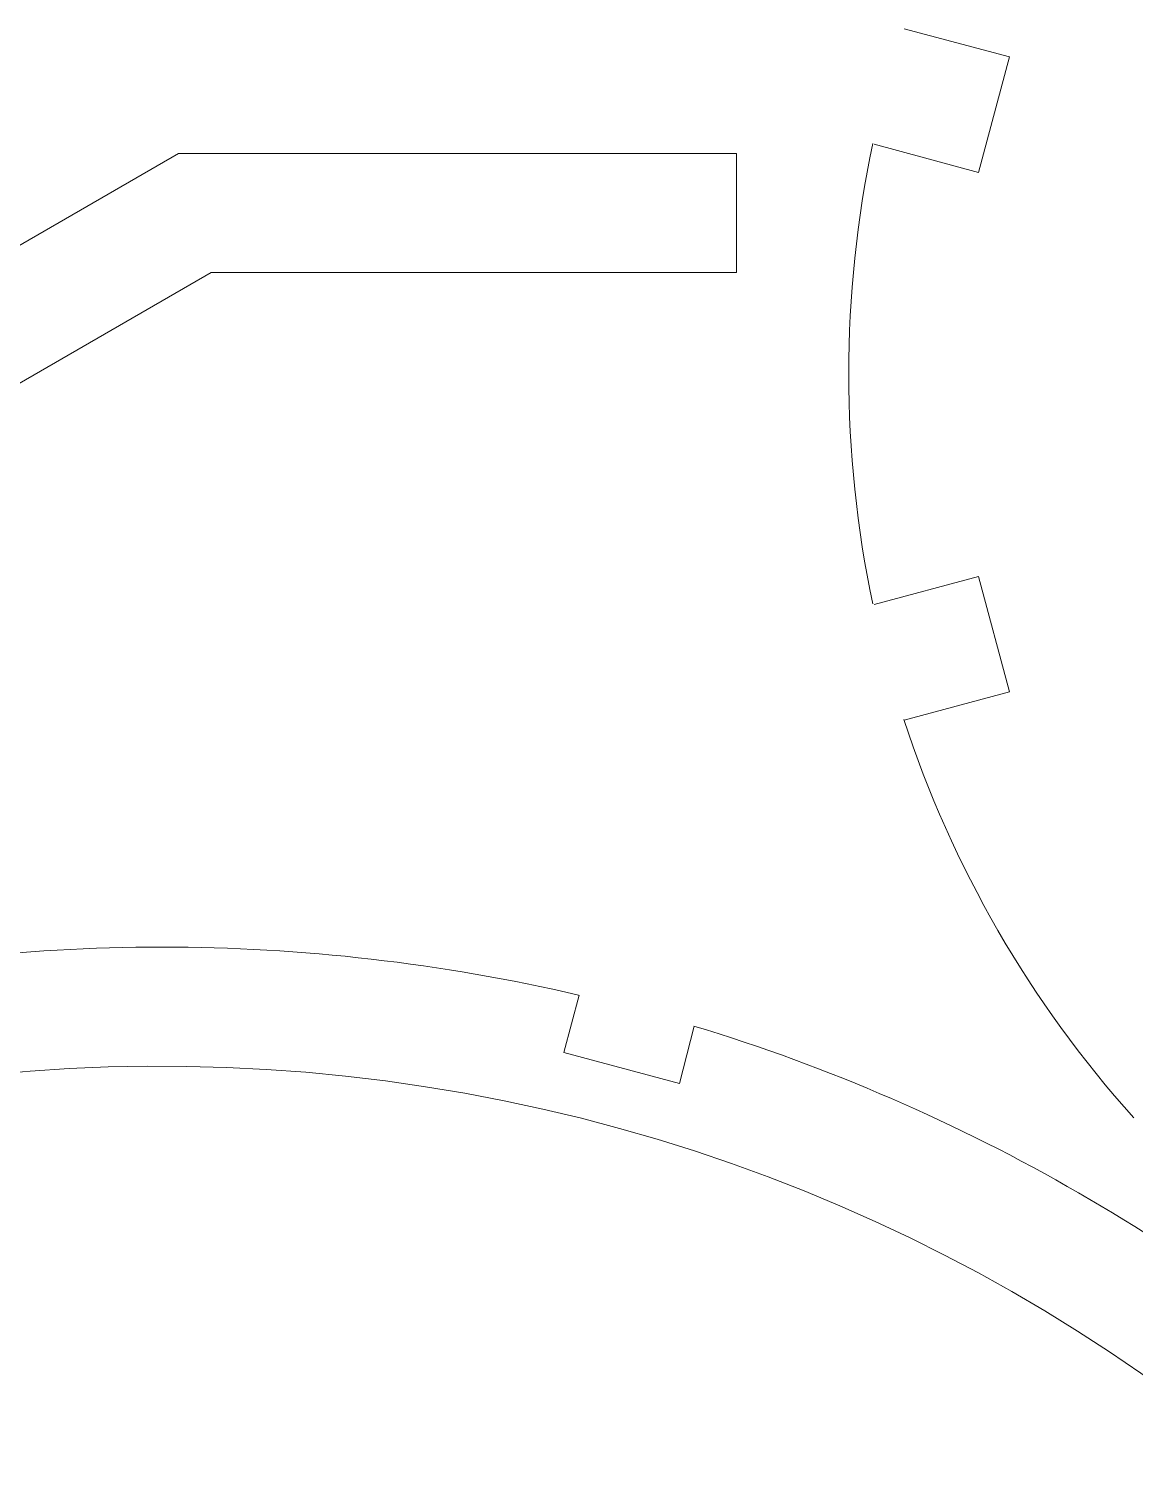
# Model space of a CAD drawing. Header units: centimetres. Extents: x -233 to -82, y 123 to 153.
# Drawn here: x -153.879 to -151.012, y 137.489 to 141.245 of the extents above; entities that cross this region are included whole.
import ezdxf

# ---------------------------------------------------------------- set-up
doc = ezdxf.new("R2010")
doc.units = ezdxf.units.CM
doc.header["$MEASUREMENT"] = 0
doc.layers.add('layer 1', color=7, linetype='Continuous')

msp = doc.modelspace()

# ---------------------------------------------------------------- linework, layer by layer
at = {"layer": 'layer 1', "color": 1, "lineweight": 9}
for points, knots in [([(-151.60822, 141.24465), (-151.60822, 141.24465), (-151.33521, 141.17272), (-151.33521, 141.17272), (-151.33521, 141.17272), (-151.33521, 141.17272), (-151.41564, 140.87215), (-151.41564, 140.87215), (-151.41564, 140.87215), (-151.41564, 140.87215), (-151.68657, 140.94623), (-151.68657, 140.94623)], [0, 0, 0, 0, 0.25, 0.25, 0.25, 0.25, 0.5, 0.5, 0.5, 0.5, 1, 1, 1, 1]), ([(-153.49131, 140.92167), (-153.49131, 140.92167), (-156.85045, 138.98068), (-156.85045, 138.98068), (-156.85045, 138.98068), (-156.85045, 138.98068), (-158.78932, 135.62158), (-158.78932, 135.62158), (-158.78932, 135.62158), (-158.78932, 135.62158), (-158.78716, 131.73961), (-158.78716, 131.73961), (-158.78716, 131.73961), (-158.78716, 131.73961), (-156.84833, 128.38043), (-156.84833, 128.38043), (-156.84833, 128.38043), (-156.84833, 128.38043), (-153.48704, 126.4416), (-153.48704, 126.4416), (-153.48704, 126.4416), (-153.48704, 126.4416), (-153.04469, 126.4416), (-153.04469, 126.4416), (-153.04469, 126.4416), (-153.04469, 126.4416), (-153.04469, 126.75275), (-153.04469, 126.75275), (-153.04469, 126.75275), (-153.04469, 126.75275), (-153.40449, 126.75275), (-153.40449, 126.75275), (-153.40449, 126.75275), (-153.40449, 126.75275), (-156.61974, 128.60695), (-156.61974, 128.60695), (-156.61974, 128.60695), (-156.61974, 128.60695), (-158.47813, 131.82428), (-158.47813, 131.82428), (-158.47813, 131.82428), (-158.47813, 131.82428), (-158.47813, 135.53691), (-158.47813, 135.53691), (-158.47813, 135.53691), (-158.47813, 135.53691), (-156.62394, 138.75425), (-156.62394, 138.75425), (-156.62394, 138.75425), (-156.62394, 138.75425), (-153.40664, 140.61263), (-153.40664, 140.61263), (-153.40664, 140.61263), (-153.40664, 140.61263), (-152.04347, 140.61263), (-152.04347, 140.61263), (-152.04347, 140.61263), (-152.04347, 140.61263), (-152.04347, 140.92167), (-152.04347, 140.92167), (-152.04347, 140.92167), (-152.04347, 140.92167), (-153.49131, 140.92167), (-153.49131, 140.92167)], [0, 0, 0, 0, 0.0588235, 0.0588235, 0.0588235, 0.0588235, 0.1176471, 0.1176471, 0.1176471, 0.1176471, 0.1764706, 0.1764706, 0.1764706, 0.1764706, 0.2352941, 0.2352941, 0.2352941, 0.2352941, 0.2941176, 0.2941176, 0.2941176, 0.2941176, 0.3529412, 0.3529412, 0.3529412, 0.3529412, 0.4117647, 0.4117647, 0.4117647, 0.4117647, 0.4705882, 0.4705882, 0.4705882, 0.4705882, 0.5294118, 0.5294118, 0.5294118, 0.5294118, 0.5882353, 0.5882353, 0.5882353, 0.5882353, 0.6470588, 0.6470588, 0.6470588, 0.6470588, 0.7058824, 0.7058824, 0.7058824, 0.7058824, 0.7647059, 0.7647059, 0.7647059, 0.7647059, 0.8235294, 0.8235294, 0.8235294, 0.8235294, 0.8823529, 0.8823529, 0.8823529, 0.8823529, 1, 1, 1, 1]), ([(-151.68656, 139.75244), (-151.68656, 139.75244), (-151.41563, 139.82437), (-151.41563, 139.82437), (-151.41563, 139.82437), (-151.41563, 139.82437), (-151.3352, 139.52595), (-151.3352, 139.52595), (-151.3352, 139.52595), (-151.3352, 139.52595), (-151.60821, 139.45183), (-151.60821, 139.45183)], [0, 0, 0, 0, 0.25, 0.25, 0.25, 0.25, 0.5, 0.5, 0.5, 0.5, 1, 1, 1, 1]), ([(-157.83085, 132.95483), (-157.25303, 130.79861), (-155.16664, 129.40465), (-152.95349, 129.69611), (-152.95349, 129.69611), (-150.74038, 129.98758), (-149.08596, 131.87416), (-149.0861, 134.10647), (-149.0861, 134.10647), (-149.08624, 136.33867), (-150.74077, 138.22512), (-152.95392, 138.51637), (-152.95392, 138.51637), (-155.1671, 138.80761), (-157.25339, 137.41348), (-157.83099, 135.25727)], [0, 0, 0, 0, 0.2, 0.2, 0.2, 0.2, 0.4, 0.4, 0.4, 0.4, 0.6, 0.6, 0.6, 0.6, 1, 1, 1, 1]), ([(-152.15317, 138.65809), (-152.15317, 138.65809), (-152.19127, 138.50996), (-152.19127, 138.50996), (-152.19127, 138.50996), (-152.19127, 138.50996), (-152.49187, 138.59036), (-152.49187, 138.59036), (-152.49187, 138.59036), (-152.49187, 138.59036), (-152.45162, 138.73853), (-152.45162, 138.73853)], [0, 0, 0, 0, 0.25, 0.25, 0.25, 0.25, 0.5, 0.5, 0.5, 0.5, 1, 1, 1, 1])]:
    msp.add_open_spline(points, degree=3, knots=knots, dxfattribs=at)
for points in [[(-151.68987, 140.9472), (-151.77295, 140.55378), (-151.77295, 140.14727), (-151.68991, 139.75382)], [(-151.6096, 139.45416), (-151.48482, 139.07189), (-151.28155, 138.7199), (-151.01288, 138.42067)], [(-152.4533, 138.73899), (-153.1644, 138.90489), (-153.90417, 138.90489), (-154.61527, 138.73899)], [(-150.28183, 137.5779), (-150.8147, 138.07719), (-151.45541, 138.44704), (-152.15419, 138.65885)]]:
    msp.add_open_spline(points, degree=3, dxfattribs=at)

doc.saveas('drawing.dxf')
